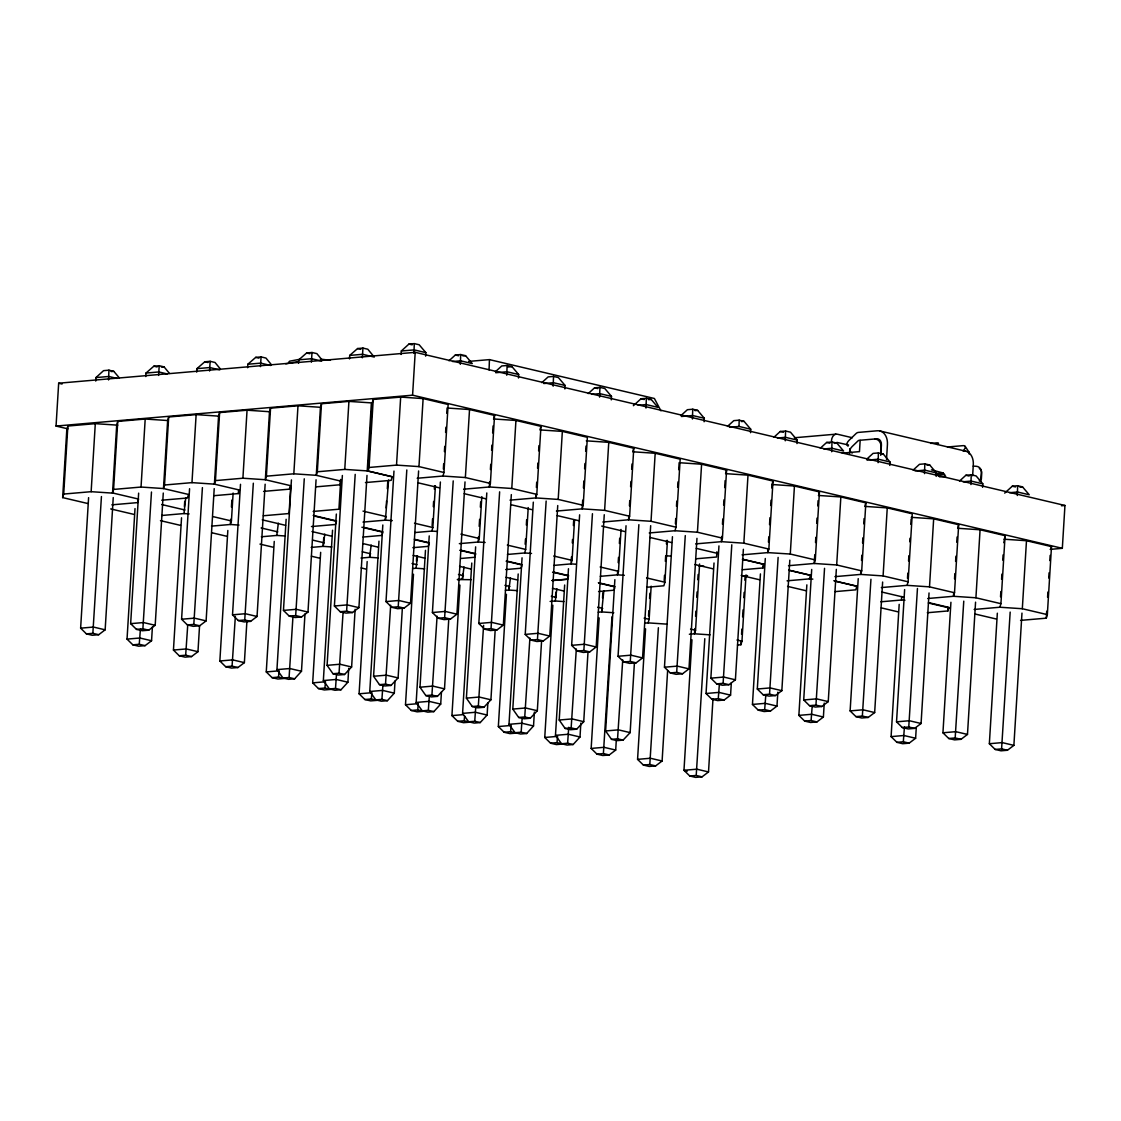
<?xml version="1.0" encoding="UTF-8"?>
<svg xmlns="http://www.w3.org/2000/svg" width="1121" height="1121" viewBox="0 0 1121 1121"><rect width="100%" height="100%" fill="white"/><g stroke="black" fill="none" stroke-linecap="round" stroke-linejoin="round"><path stroke-width="1.5" d="M95.733 381.056L95.944 377.581L103.552 370.659L108.919 370.182L108.569 379.949M401.108 354.474L401.318 350.999L408.927 344.077L414.294 343.615L413.943 353.367M449.003 360.78L455.336 355.007L460.703 354.544L460.353 364.311M495.412 371.724L501.746 365.95L507.112 365.488L506.762 375.241M541.821 382.667L548.155 376.894L553.522 376.418L553.171 386.185M588.231 393.597L594.564 387.824L599.931 387.362L599.581 397.128M633.379 405.69L640.988 398.768L646.341 398.305L645.99 408.058M681.05 415.485L687.397 409.697L692.75 409.235L692.414 419.002M750.51 432.692L750.72 429.217L739.033 426.456L739.159 420.179L733.807 420.641L727.459 426.414M773.896 437.274L780.244 431.501L785.597 431.039L785.26 440.805M820.306 448.218L826.653 442.445L832.006 441.982L831.67 451.749M866.729 459.162L873.063 453.388L878.416 452.926L878.079 462.679M913.139 470.091L919.472 464.318L924.825 463.856L924.489 473.623M959.548 481.035L965.882 475.262L971.234 474.8L970.898 484.552M1004.682 493.128L1012.291 486.206L1017.658 485.729L1017.308 495.496M489.064 369.958L489.429 359.617L468.69 361.41M67.961 428.867L56.05 426.064L58.67 383.214L415.204 352.33L1064.95 505.473L1062.33 548.323L1050.153 549.374M87.662 503.483L62.65 497.598L66.812 429.581L67.863 426.036L95.299 423.654L117.747 425.167M62.65 497.598L63.701 494.053L67.863 426.036M113.235 497.556L105.15 629.82L98.69 634.71L92.272 635.271L86.429 633.883L80.628 628.166L88.601 497.654M63.701 494.053L91.137 491.685L95.299 423.654M101.436 496.547L92.847 633.323L86.429 633.883M111.82 504.842L137.561 502.614L138.598 499.083L112.548 492.96L116.71 424.943L117.747 421.412L145.198 419.03L167.646 420.529L168.682 416.998L196.133 414.616L218.567 416.129L219.618 412.584L247.054 410.202L269.502 411.715L270.553 408.17L297.99 405.788L320.438 407.301L321.475 403.756L348.925 401.388L371.373 402.887L367.212 470.904L392.224 476.803L391.173 480.334L365.446 482.562M112.548 492.96L113.585 489.429L117.747 421.412M152.414 626.835L151.559 640.75L145.099 645.64L138.682 646.2L132.839 644.827L127.037 639.11L135.01 508.598M163.274 493.044L155.188 625.294L148.729 630.184L142.311 630.745L136.468 629.371L130.653 623.654L138.64 493.142M145.772 376.544L145.982 373.069L153.843 366.203L159.21 365.726L164.086 366.889L169.439 373.405M113.585 489.429L141.036 487.046L145.198 419.03M140.391 629.301L139.256 644.267L132.839 644.827M151.475 492.021L142.885 628.811L136.468 629.371M158.607 375.437L159.21 365.726M167.646 420.529L163.484 488.546L188.482 494.445L187.445 497.99L161.718 500.218M141.036 487.046L163.484 488.546L164.521 485.015L168.682 416.998M199.566 625.588L197.969 651.693L191.509 656.584L185.091 657.144L179.248 655.757L173.447 650.054L181.532 517.79M184.39 506.58L184.713 501.353M161.662 515.492L183.97 513.558L185.75 497.808M214.209 488.63L206.11 620.894L199.664 625.784L193.246 626.331L187.403 624.958L181.588 619.24L189.575 488.728M196.707 372.13L196.918 368.655L204.779 361.789L210.145 361.326L215.022 362.475L220.375 368.991M164.521 485.015L191.971 482.633L196.133 414.616M187.768 624.579L185.666 655.21L179.248 655.757M202.411 487.621L193.807 624.397L187.403 624.958M209.543 371.023L210.145 361.326M218.567 416.129L214.405 484.146L239.418 490.031L238.381 493.576L214.363 495.65M191.971 482.633L214.405 484.146L215.456 480.601L219.618 412.584M246.928 620.866L244.378 662.637L237.918 667.527L231.501 668.074L225.657 666.701L219.856 660.984L227.829 530.471M230.702 519.261L230.38 524.488L211.505 526.127M231.444 507.056L231.865 500.078M239.011 525.076L230.38 524.488L231.416 520.957L233.126 493.044M238.381 493.576L238.591 490.087M265.145 484.216L257.045 616.48L250.6 621.37L244.182 621.917L238.325 620.544L232.523 614.826L240.511 484.314M247.643 367.716L247.853 364.241L255.714 357.375L261.081 356.912L265.957 358.061L271.31 364.577M215.456 480.601L242.907 478.219L247.054 410.202M235.354 616.368L232.075 666.14L225.657 666.701M253.332 483.207L244.742 619.983L238.325 620.544M260.464 366.609L261.081 356.912M269.502 411.715L265.341 479.732L290.353 485.617L289.316 489.162L263.575 491.39M242.907 478.219L265.341 479.732L266.392 476.187L270.553 408.17M272.067 677.645L278.484 677.084L284.342 678.457L277.924 679.018L272.067 677.645L266.266 671.927L274.253 541.415M261.347 536.777L276.789 535.432L278.358 523.171M304.982 613.888L301.479 671.269L294.613 678.808L288.559 679.326L283.038 678.023L276.943 669.629L286.135 519.289M290.773 485.631L289.064 513.53L263.337 515.758M316.066 479.802L307.981 612.066L301.521 616.956L295.103 617.517L289.26 616.13L283.459 610.413L291.432 479.9M298.564 363.302L298.789 359.827L306.65 352.961L312.002 352.498L316.893 353.647L322.245 360.163M266.392 476.187L293.828 473.805L297.99 405.788M292.973 616.354L289.092 677.504L283.038 678.023M304.267 478.793L295.678 615.583L289.26 616.13M311.4 362.195L312.002 352.498M320.438 407.301L316.276 475.318L341.288 481.217L340.252 484.748L316.234 486.836M293.828 473.805L316.276 475.318L317.327 471.773L321.475 403.756M318.476 688.574L324.894 688.028L330.751 689.401L324.333 689.961L318.476 688.574L312.675 682.871L320.662 552.345M323.731 537.646L323.198 546.375L311.19 547.412M331.83 546.95L323.198 546.375L324.768 534.114M348.729 668.298L347.888 682.213L341.022 689.737L334.969 690.27L329.448 688.967L323.352 680.573L332.545 530.233M355.147 609.306L351.616 666.995L344.539 674.506L338.486 675.024L332.979 673.735L327.094 665.342L336.342 514.063M340.252 484.748L340.56 479.522M340.728 479.564L338.92 509.214L313.179 511.442M367.001 475.388L358.916 607.652L352.456 612.542L346.039 613.103L340.195 611.716L334.394 606.013L342.367 475.486M349.5 358.902L349.71 355.413L357.585 348.547L362.938 348.085L367.828 349.234L374.246 357.053L362.545 354.306L349.71 355.413M317.327 471.773L344.764 469.405L348.925 401.388M336.51 674.239L335.501 688.434L329.448 688.967M343.124 611.786L339.032 673.203L332.979 673.735M355.203 474.379L346.613 611.169L340.195 611.716M362.335 357.781L362.938 348.085M393.037 476.915L368.024 471.016L372.186 403L373.237 399.454L400.673 397.086L423.121 398.586L448.134 404.485L443.972 472.502L442.935 476.033L417.194 478.261M368.024 471.016L369.075 467.471L373.237 399.454M364.885 699.518L371.303 698.958L377.16 700.345L370.743 700.891L364.885 699.518L359.084 693.801L367.17 561.551M369.818 553.816L369.608 557.305L361.032 558.048M378.239 557.894L369.608 557.305L371.177 545.044M395.04 680.979L394.298 693.156L387.432 700.681L381.378 701.2L375.871 699.896L369.762 691.503L378.968 541.163M402.369 607.988L398.095 677.911L391.019 685.435L384.965 685.954L379.459 684.651L373.573 676.271L382.822 524.992M385.61 516.655L385.33 520.158L363.022 522.092M386.142 507.939L386.563 500.961M387.32 488.756L387.74 481.778M392.294 520.606L385.4 520.144L388.609 479.998M418.609 470.974L410.524 603.238L404.064 608.128L397.647 608.689L391.804 607.302L386.002 601.599L393.975 471.072M382.92 685.183L381.911 699.378L375.871 699.896M369.075 467.471L396.526 465.103L400.673 397.086M390.683 605.228L385.512 684.132L379.459 684.651M406.811 469.965L398.221 606.755L391.804 607.302M1062.33 548.323L412.584 395.181L415.204 352.33M425.644 356.128L425.854 352.639L419.17 344.764L414.294 343.615M443.972 472.502L418.96 466.602L423.121 398.586M411.309 710.462L417.713 709.901L423.57 711.275L417.152 711.835L411.309 710.462L405.494 704.745L413.481 574.232M416.437 561.271L416.76 556.044M412.584 568.543L416.017 568.249L417.587 555.988M441.45 691.923L440.707 704.086L433.841 711.611L427.788 712.143L422.281 710.84L416.171 702.447L425.476 550.355M448.778 618.932L444.505 688.855L437.428 696.365L431.389 696.898L425.868 695.595L419.983 687.215L429.231 535.922M432.131 525.847L432.552 518.869M433.295 506.664L433.617 501.437M434.359 489.218L434.584 485.743M414.658 532.573L431.809 531.088L432.846 527.543L435.41 485.687M465.019 481.918L456.934 614.182L450.474 619.072L444.056 619.619L438.213 618.246L432.412 612.528L440.385 482.016M429.329 696.113L428.334 710.322L422.281 710.84M443.356 469.054L443.678 463.828M444.42 451.623L444.743 446.382M445.598 432.44L445.92 427.199M446.775 413.257L447.097 408.016L469.531 409.529L494.543 415.415L490.381 483.431L489.345 486.976L463.604 489.204M437.092 616.172L431.921 695.062L425.868 695.595M453.22 480.909L444.631 617.685L438.213 618.246M490.381 483.431L465.369 477.546L469.531 409.529M457.746 721.321L464.15 720.761L470.007 722.148L463.59 722.695L457.746 721.321L451.931 715.604L459.918 585.092M471.086 579.697L457.312 579.557L462.427 579.193L462.777 573.882M462.427 579.193L464.01 566.932M487.859 702.853L487.117 715.03L480.25 722.555L474.197 723.087L468.69 721.784L462.581 713.39L471.787 563.036M495.188 629.862L490.914 699.798L483.852 707.309L477.798 707.827L472.277 706.524L466.392 698.145L475.64 546.866M478.541 536.791L478.219 542.018L459.344 543.657M479.171 526.324L479.606 519.345M480.349 507.14L480.671 501.914M485.127 542.48L478.219 542.018L479.256 538.486L481.82 496.631M511.33 494.599L503.343 625.112L496.883 630.002L490.466 630.562L484.622 629.189L478.821 623.472L486.794 492.96M475.738 707.057L474.744 721.251L468.69 721.784M489.667 481.75L489.345 486.976L511.779 488.476L536.791 494.375L535.754 497.92L510.027 500.148M490.409 469.531L490.732 464.304M491.587 450.348L491.895 445.121M492.651 432.916L493.072 425.938M483.599 625.364L478.331 706.006L472.277 706.524M499.63 491.839L491.04 628.629L484.622 629.189M511.779 488.476L515.94 420.459L493.506 418.96M518.463 378.001L518.673 374.526L511.989 366.637L507.112 365.488M504.156 732.265L510.573 731.705L516.417 733.078L509.999 733.638L504.156 732.265L498.341 726.548L506.426 594.284M509.074 586.563L508.864 590.052L505.431 590.347M517.496 590.627L508.864 590.052L510.447 577.791M534.381 712.059L533.526 725.974L526.66 733.498L520.606 734.017L515.1 732.714L509.004 724.32L518.196 573.98M541.597 640.806L537.323 710.728L530.261 718.239L524.208 718.771L518.687 717.468L512.801 709.089L522.05 557.81M525.16 544.245L525.483 539.005M526.338 525.048L526.646 519.822M507.477 554.447L524.628 552.961L525.665 549.416L528.229 507.561M557.74 505.543L549.752 636.055L543.293 640.946L536.889 641.506L531.032 640.119L525.231 634.402L533.316 502.152M522.148 718L521.153 732.195L515.1 732.714M535.964 494.431L535.754 497.92L558.202 499.42L583.2 505.319L582.163 508.85L556.436 511.078M536.384 487.453L536.707 482.212M537.562 468.27L537.884 463.029M538.626 450.824L538.949 445.598M536.791 494.375L540.953 426.358L515.94 420.459M529.911 638.045L524.74 716.95L518.687 717.468M546.151 501.045L537.449 639.573L531.032 640.119M558.202 499.42L562.35 431.403L539.916 429.904L540.953 426.358M564.872 388.945L565.082 385.456L558.398 377.581L553.522 376.418M562.826 744.022L556.408 744.582L550.565 743.195L544.75 737.478L552.835 605.228M555.484 597.507L555.806 592.266M550.131 601.431L555.273 600.996L556.857 588.735M580.846 723.087L580.005 737.001L573.139 744.526L567.618 743.223L561.565 743.755L555.47 735.362L564.662 585.022M588.021 651.749L583.733 721.672L576.67 729.182L570.617 729.715L565.096 728.412L559.211 720.032L568.459 568.739M571.15 562.153L571.458 556.927M572.313 542.97L572.523 539.481M573.377 525.525L573.7 520.298M553.886 565.39L571.037 563.891L572.074 560.36L574.527 520.242M604.261 514.735L596.162 646.985L589.716 651.89L583.298 652.436L577.441 651.063L571.64 645.346L579.627 514.833M568.725 727.291L567.618 743.223M582.696 500.134L582.163 508.85L604.611 510.363L629.61 516.249L628.573 519.794L602.846 522.022M583.438 487.929L583.873 480.951M584.616 468.746L584.938 463.505M585.68 451.301L586.003 446.074M583.2 505.319L587.362 437.302L562.35 431.403M576.32 648.989L571.15 727.879L565.096 728.412M592.449 513.712L583.859 650.502L577.441 651.063M611.281 399.875L611.491 396.4L604.808 388.511L599.931 387.362M604.611 510.363L608.759 442.347L586.325 440.833M616.326 739.622L615.695 750.061L609.235 754.965L602.818 755.512L596.975 754.139L591.159 748.422L599.146 617.909M601.893 608.437L601.683 611.926L598.25 612.22M602.538 597.983L602.86 592.743M613.776 612.739L601.683 611.926L603.799 590.949M611.982 616.788L603.392 753.578L596.975 754.139M634.43 662.679L630.142 732.616L623.08 740.126L617.026 740.645L611.505 739.342L605.62 730.962L614.869 579.683M617.657 571.346L617.447 574.835L600.296 576.32M618.189 562.63L618.512 557.403M619.367 543.447L619.689 538.206M624.355 575.297L617.447 574.835L618.484 571.304L621.048 529.434M650.67 525.679L642.571 657.929L636.125 662.819L629.708 663.38L623.851 661.993L618.049 656.289L626.036 525.763M628.783 516.305L628.573 519.794L651.021 521.293L676.019 527.192L674.982 530.723L649.255 532.965M629.427 505.837L629.75 500.611M630.605 486.654L630.913 481.427M631.669 469.209L631.992 463.982M629.61 516.249L633.771 448.232L608.759 442.347M622.73 659.933L617.559 738.823L611.505 739.342M638.872 524.656L630.268 661.446L623.851 661.993M651.021 521.293L655.182 453.276L632.734 451.777L633.771 448.232M667.64 670.512L662.105 761.005L655.645 765.895L649.227 766.456L643.384 765.068L637.569 759.365L645.556 628.839M648.527 615.891L648.849 610.665M649.591 598.446L649.914 593.219M644.659 623.164L648.092 622.87L649.143 619.324L651.161 586.185M658.391 627.732L649.802 764.522L643.384 765.068M664.178 580.538L664.501 575.311M665.356 561.355L665.664 556.128M666.42 543.923L666.631 540.434M646.705 587.264L663.856 585.779L664.893 582.233L667.457 540.378M696.968 538.346L688.981 668.873L682.535 673.763L676.117 674.31L670.274 672.936L664.459 667.219L672.446 536.707M675.403 523.759L675.725 518.519M676.481 506.314L676.79 501.087M677.645 487.131L677.967 481.904M678.709 469.685L679.144 462.707L701.592 464.22L726.59 470.119L722.428 538.136L721.392 541.667L695.665 543.895M676.019 527.192L680.181 459.176L655.182 453.276M685.281 535.6L676.678 672.376L670.274 672.936M722.428 538.136L697.43 532.237L701.592 464.22M704.1 421.762L704.31 418.273L697.64 410.384L692.75 409.235M691.965 639.783L683.978 770.295L689.793 776.012L695.637 777.385L702.054 776.839L708.514 771.949L712.984 698.859M694.824 628.573L694.502 633.799L689.359 634.248M695.566 616.368L695.889 611.127M696.744 597.185L697.066 591.944M697.808 579.739L698.131 574.513M710.041 634.85L694.502 633.799L695.552 630.268L699.602 563.989M704.801 638.676L696.211 775.452L689.793 776.012M731.312 682.969L730.57 695.146L724.11 700.036L717.692 700.597L711.849 699.224L706.048 693.507L714.021 562.994M716.88 551.784L716.571 557.011L695.987 558.79M743.377 549.29L735.404 679.802L728.944 684.693L722.527 685.253L716.683 683.88L710.868 678.163L718.953 545.913M721.714 536.441L721.392 541.667L743.84 543.181L768.852 549.066L767.801 552.611L742.074 554.839M722.456 524.236L722.779 518.995M723.634 505.039L723.956 499.812M724.698 487.607L725.119 480.629M719.416 683.698L718.267 698.663L711.849 699.224M731.789 544.792L723.101 683.32L716.683 683.88M743.84 543.181L748.001 475.15L725.553 473.651M737.492 645.037L740.911 644.743L741.135 641.254M741.556 634.276L741.878 629.049M742.62 616.844L743.055 609.866M743.798 597.661L744.12 592.42M744.862 580.216L745.073 576.726M740.911 644.743L741.962 641.212L746.011 574.933M777.834 692.161L776.979 706.09L770.519 710.98L764.116 711.541L758.258 710.154L752.457 704.436L760.43 573.924M742.396 569.734L762.981 567.955L763.191 564.466M789.815 560.15L781.841 690.676L775.382 695.566L768.964 696.113L763.121 694.74L757.306 689.023L765.293 558.51M768.039 549.038L767.801 552.611L790.277 554.04L815.289 559.925L814.238 563.471L788.511 565.699M768.446 542.144L768.796 536.833M769.538 524.628L769.959 517.65M770.688 505.515L771.024 500.218M771.78 487.999L771.991 484.51L794.439 486.024L819.437 491.909L815.289 559.925M768.852 549.066L773 481.049L748.001 475.15M765.825 694.628L764.676 709.607L758.258 710.154M778.128 557.403L769.538 694.179L763.121 694.74M790.277 554.04L794.439 486.024M796.947 443.566L797.157 440.077L790.487 432.188L785.597 431.039M824.243 703.105L823.389 717.02L816.943 721.924L810.525 722.47L804.668 721.097L798.867 715.38L806.854 584.868M836.336 569.356L828.251 701.606L821.791 706.496L815.373 707.057L809.53 705.684L803.715 699.966L811.702 569.454M814.771 554.755L814.238 563.471L836.686 564.97L861.699 570.869L860.648 574.414L834.921 576.642M815.513 542.55L815.836 537.309M816.691 523.353L817.013 518.126M817.755 505.921L818.078 500.681M812.235 705.571L811.086 720.537L804.668 721.097M824.538 568.333L815.948 705.123L809.53 705.684M836.897 442.389L848.541 444.995M836.686 564.97L840.848 496.953L818.4 495.454M849.564 453.529L849.858 448.708M860.157 440.385L859.471 451.623L842.263 453.122M882.633 582.037L874.66 712.55L868.2 717.44L861.783 718L855.94 716.613L850.124 710.91L858.224 578.646M860.858 570.925L860.648 574.414L883.096 575.914L908.108 581.813L907.057 585.344L881.33 587.572M861.503 560.458L861.825 555.231M862.567 543.012L862.89 537.786M863.745 523.829L864.067 518.603M861.699 570.869L865.846 502.853L840.848 496.953M870.947 579.277L862.357 716.067L855.94 716.613M880.728 454.734L881.148 447.882A9.514 6.88 -76.7 0 0 874.702 439.124M880.798 455.056L881.414 445.065A6.796 4.918 -76.7 0 0 876.804 438.801L859.162 440.329A2.718 1.962 -76.7 0 0 857.985 440.917L852.058 446.634A8.155 4.204 -25.9 0 0 852.338 452.968M886.515 459.54L887.426 444.547A14.951 10.804 -76.7 0 0 877.309 430.772L858.392 432.412A5.437 3.938 -76.7 0 0 856.038 433.575L849.017 440.357A8.155 4.204 -25.9 0 0 848.051 446.172M883.096 575.914L887.257 507.897L864.809 506.398L865.846 502.853M889.766 465.439L889.976 461.964L883.306 454.075L878.416 452.926M916.263 727.823L915.619 738.263L909.159 743.153L902.741 743.713L896.898 742.326L891.097 736.623L899.182 604.359M880.882 601.795L901.466 600.015L901.676 596.526M929.043 592.967L921.07 723.493L914.61 728.384L908.192 728.93L902.349 727.557L896.534 721.84L904.633 589.59M907.492 578.366L907.814 573.139M908.556 560.934L908.879 555.694M909.734 541.751L909.944 538.262M910.798 524.306L911.121 519.079M908.108 581.813L912.27 513.796L887.257 507.897M904.451 726.8L903.316 741.78L896.898 742.326M917.454 588.469L908.767 726.997L902.349 727.557M927.74 598.516L953.467 596.288L954.517 592.743L929.505 586.858L933.667 518.841L911.219 517.327M936.175 476.383L936.399 472.894L929.715 465.005L924.825 463.856M927.291 612.739L947.876 610.945L948.1 607.456M975.564 602.173L967.479 734.423L961.019 739.314L954.602 739.874L948.758 738.501L942.943 732.784L950.93 602.271M953.691 592.799L953.467 596.288L975.915 597.787L1000.927 603.687L999.876 607.232L974.149 609.46M954.532 578.842L954.854 573.616M955.61 561.411L955.919 556.17M956.774 542.228L957.096 536.987M954.517 592.743L958.679 524.726L933.667 518.841M963.766 601.15L955.176 737.94L948.758 738.501M972.636 475.766L973.308 464.781A14.951 10.804 -76.7 0 0 963.177 451.006L964.62 448.946A5.437 2.536 -33.5 0 0 963.149 445.64L947.455 446.999M975.915 597.787L980.076 529.771L957.628 528.271M982.585 487.313L982.809 483.838L976.125 475.949L971.234 474.8M1021.974 613.103L1013.888 745.367L1007.429 750.257L1001.011 750.818L995.168 749.431L989.353 743.727L997.34 613.201M1000.521 596.764L1000.843 591.524M1001.585 579.319L1001.908 574.092M1002.763 560.136L1003.085 554.909M1003.827 542.704L1005.089 535.67L980.076 529.771M1000.927 603.687L1005.089 535.67M1010.175 612.094L1001.585 748.884L995.168 749.431M1020.558 620.389L1046.285 618.161L1047.336 614.63L1022.324 608.731L1026.486 540.714L1004.038 539.215M1046.285 618.161L1046.72 611.183M1047.575 597.241L1047.897 592M1048.752 578.058L1049.06 572.817M1049.817 560.612L1050.139 555.385M1047.336 614.63L1051.498 546.614L1026.486 540.714M278.484 677.084L279.101 670.82L266.266 671.927M324.894 688.028L325.51 681.75M371.303 698.958L371.92 692.694L359.084 693.801M417.713 709.901L418.329 703.638L405.494 704.745M464.15 720.761L464.612 716.067M510.573 731.705L511.176 725.441L498.341 726.548M550.565 743.195L556.983 742.648L557.585 736.371L544.75 737.478M493.843 417.783L494.543 415.415M521.811 565.867L521.111 568.221L505.683 569.566M552.149 580.594L567.59 579.263L568.571 575.619L553.564 572.088M614.7 587.838L614 590.192L598.558 591.538M725.904 472.473L726.59 470.119M771.963 484.594L773 481.049M762.981 567.955L764.018 564.409L742.34 559.295M818.75 494.277L819.437 491.909M787.082 580.818L809.39 578.884L810.427 575.353L788.75 570.239M957.979 527.094L958.679 524.726M947.876 610.945L948.927 607.414L928.917 602.692M1050.797 548.968L1051.498 546.614M285.785 363.835L298.088 361.523M300.162 359.21L289.582 361.2L288.854 362.069L289.694 362.938M111.119 371.569L113.796 371.345L119.358 377.917M161.41 367.113L164.086 366.889M145.982 373.069L158.818 371.948L167.169 373.924M196.918 368.655L209.753 367.534L219.772 369.902M247.853 364.241L260.689 363.134L270.707 365.488M298.789 359.827L311.61 358.72L321.643 361.074M95.944 377.581L108.779 376.474L117.13 378.436M401.318 350.999L414.153 349.892L425.854 352.639M462.903 355.932L465.579 355.693L472.263 363.582L460.563 360.822L452.548 361.523M507.967 366.987L511.989 366.637M495.748 372.733L506.972 371.766L518.673 374.526M543.769 383.536L553.396 382.709L565.082 385.456M56.05 426.064L412.584 395.181M591.776 394.34L599.805 393.639L611.491 396.4M648.541 399.679L651.231 399.454L657.901 407.343L646.214 404.583L638.185 405.284M694.95 410.622L697.64 410.384M681.386 416.494L692.624 415.527L704.31 418.273M741.359 421.566L744.05 421.328L750.72 429.217M729.407 427.297L739.033 426.456M777.442 438.017L785.471 437.33L797.157 440.077M794.369 437.765L835.958 434.163M834.206 443.37L836.897 443.131L843.567 451.02L831.88 448.26L823.851 448.961M930.668 443.398L936.68 442.879A5.437 1.219 -16.9 0 1 937.366 444.462M880.63 454.299L883.306 454.075M867.065 460.171L878.289 459.204L889.976 461.964M927.039 465.243L929.715 465.005M915.072 470.974L924.699 470.133L936.399 472.894M311.456 526.548L335.473 524.474L336.524 520.929L313.179 515.422M937.128 473.51L943.153 472.992L945.676 476.383L939.664 476.901L935.517 472.754M938.557 474.94L944.583 474.421M963.093 481.778L971.108 481.077L982.809 483.838M363.022 537.043L381.883 535.404L382.934 531.872L364.591 527.543M1019.858 487.117L1022.534 486.892L1029.218 494.767L1017.518 492.021L1009.503 492.708M412.864 547.679L428.292 546.347L429.343 542.802L414.336 539.271M1061.475 505.781L1064.95 505.473M460.983 558.468L474.701 557.277L475.752 553.746L460.745 550.201M552.093 580.496L567.534 579.165M80.628 628.166L93.449 627.059L105.15 629.82M130.653 623.654L143.488 622.547L155.188 625.294M181.588 619.24L194.423 618.133L206.11 620.894M232.523 614.826L245.359 613.719L257.045 616.48M283.459 610.413L296.294 609.306L307.981 612.066M334.394 606.013L347.216 604.892L358.916 607.652M386.002 601.599L398.824 600.478L410.524 603.238M744.064 575.886L747.539 575.591M127.037 639.11L139.859 638.003L151.559 640.75M432.412 612.528L445.247 611.421L456.934 614.182M835.215 591.608L855.799 589.828L856.836 586.283L835.173 581.182M173.447 650.054L186.282 648.933L197.969 651.693M478.821 623.472L491.657 622.365L503.343 625.112M525.231 634.402L538.066 633.295L549.752 636.055M219.856 660.984L232.692 659.877L244.378 662.637M276.943 669.629L289.779 668.522L301.479 671.269M327.094 665.342L339.915 664.235L351.616 666.995M571.64 645.346L584.475 644.239L596.162 646.985M323.352 680.573L336.188 679.452L347.888 682.213M373.573 676.271L386.395 675.164L398.095 677.911M618.049 656.289L630.885 655.168L642.571 657.929M312.675 682.871L323.899 681.89M369.762 691.503L382.597 690.396L394.298 693.156M419.983 687.215L432.818 686.094L444.505 688.855M664.459 667.219L677.294 666.112L688.981 668.873M416.171 702.447L429.007 701.34L440.707 704.086M466.392 698.145L479.228 697.038L490.914 699.798M710.868 678.163L723.704 677.056L735.404 679.802M462.581 713.39L475.416 712.269L487.117 715.03M512.801 709.089L525.637 707.982L537.323 710.728M706.048 693.507L718.883 692.386L730.57 695.146M757.306 689.023L770.141 687.916L781.841 690.676M451.931 715.604L463.155 714.638M509.004 724.32L521.826 723.213L533.526 725.974M559.211 720.032L572.046 718.911L583.733 721.672M752.457 704.436L765.293 703.329L776.979 706.09M803.715 699.966L816.55 698.859L828.251 701.606M555.47 735.362L568.305 734.241L580.005 737.001M605.62 730.962L618.456 729.855L630.142 732.616M798.867 715.38L811.702 714.273L823.389 717.02M850.124 710.91L862.96 709.789L874.66 712.55M573.139 744.526L567.086 745.059L556.983 742.648M591.159 748.422L603.995 747.315L615.695 750.061M896.534 721.84L909.369 720.733L921.07 723.493M891.097 736.623L903.918 735.502L915.619 738.263M942.943 732.784L955.779 731.677L967.479 734.423M637.569 759.365L650.404 758.244L662.105 761.005M989.353 743.727L1002.188 742.606L1013.888 745.367M973.224 466.126L976.251 466.28A5.437 5.353 -15.9 0 1 981.351 471.913L981.015 477.28A5.437 5.353 -15.9 0 1 979.208 480.979M320.382 359.112L330.429 360.289M396.526 465.103L418.96 466.602M344.764 469.405L367.212 470.904M442.935 476.033L465.369 477.546M674.982 530.723L697.43 532.237M91.137 491.685L113.585 493.184M183.97 513.558L189.141 513.908M431.809 531.088L436.98 531.424M666.07 555.778L671.241 556.128M276.789 535.432L285.421 536.006M524.628 552.961L531.536 553.424M698.663 565.783L703.848 566.133M809.39 578.884L812.837 579.123M907.057 585.344L929.505 586.858M571.037 563.891L576.222 564.241M901.466 600.015L904.927 600.239M999.876 607.232L1022.324 608.731M416.017 568.249L424.649 568.823M555.273 600.996L563.905 601.571M648.092 622.87L667.093 624.145M880.125 431.025L966.008 451.259M852.352 437.75L837.401 434.219A8.155 5.479 85 0 0 831.432 440.973M489.429 359.617L654.384 398.487L660.956 410.861M832.006 441.982L836.897 443.131M1017.658 485.729L1022.534 486.892M460.703 354.544L465.579 355.693M646.341 398.305L651.231 399.454M739.159 420.179L744.05 421.328M408.927 344.077L412.192 344.834M455.336 355.007L458.601 355.777M594.564 387.824L597.829 388.595M640.988 398.768L644.239 399.538M780.244 431.501L783.495 432.272M826.653 442.445L829.904 443.215M965.882 475.262L969.133 476.033M1012.291 486.206L1015.542 486.962M931.439 469.853L943.153 472.992M357.585 348.547L360.836 349.318M306.65 352.961L309.9 353.732M255.714 357.375L258.979 358.145M204.779 361.789L208.044 362.545M153.843 366.203L157.108 366.959M108.919 370.182L113.796 371.345M58.67 383.214L62.075 384.027M417.769 482.745L439.446 487.845M464.192 493.674L485.855 498.789M510.601 504.618L532.265 509.719M557.011 515.562L578.674 520.662M601.753 526.099L625.098 531.606M649.83 537.435L671.507 542.536M696.239 548.365L717.916 553.48M742.677 559.239L764.354 564.339M789.086 570.169L810.763 575.283M833.828 580.72L857.173 586.227M881.905 592.056L903.582 597.157M928.314 602.986L949.991 608.1M974.724 613.93L996.401 619.044M881.316 607.89L897.991 611.828M694.74 564.494L713.082 568.823M741.163 575.437L759.492 579.753M787.573 586.381L805.901 590.697M363.022 511.12L386.367 516.613M414.504 523.213L432.846 527.543M460.913 534.157L479.256 538.486M507.323 545.1L525.665 549.416M553.746 556.03L572.074 560.36M600.155 566.974L618.484 571.304M646.565 577.918L664.893 582.233M507.154 561.145L522.162 564.69M598.376 582.724L615.051 586.661M313.754 515.926L335.431 521.027M361.901 527.234L381.911 531.957M414.98 539.747L428.32 542.886M459.736 550.299L474.729 553.83M506.146 561.229L521.139 564.774M552.555 572.172L567.562 575.704M598.964 583.116L613.972 586.647M262.244 519.836L285.589 525.343M311.988 531.564L331.998 536.272M363.4 543.685L378.408 547.216M413.145 555.399L424.817 558.16M459.554 566.343L471.226 569.09M505.963 577.287L517.636 580.033M552.443 588.315L564.115 591.075M504.912 585.33L509.901 586.507M551.322 596.274L556.324 597.451M597.731 607.204L602.734 608.395M644.141 618.147L649.143 619.324M690.55 629.091L695.552 630.268M736.959 640.021L741.962 641.212M161.662 504.52L185.007 510.013M213.074 516.627L231.416 520.957M261.151 527.963L277.826 531.886M312.563 540.084L324.235 542.83M362.307 551.812L370.645 553.774M412.052 563.527L417.054 564.704M458.475 574.47L463.463 575.648M110.727 508.92L134.072 514.427M160.471 520.648L180.481 525.371M211.883 532.769L226.89 536.3M259.974 544.105L273.3 547.244M311.386 556.212L319.709 558.188M361.13 567.941L366.133 569.118M398.221 606.755L404.064 608.128M444.631 617.685L450.474 619.072M491.04 628.629L496.883 630.002M537.449 639.573L543.293 640.946M583.859 650.502L589.716 651.89M630.268 661.446L636.125 662.819M676.678 672.376L682.535 673.763M723.101 683.32L728.944 684.693M769.538 694.179L775.382 695.566M815.948 705.123L821.791 706.496M862.357 716.067L868.2 717.44M908.767 726.997L914.61 728.384M955.176 737.94L961.019 739.314M1001.585 748.884L1007.429 750.257M903.316 741.78L909.159 743.153M346.613 611.169L352.456 612.542M718.267 698.663L724.11 700.036M764.676 709.607L770.519 710.98M811.086 720.537L816.943 721.924M295.678 615.583L301.521 616.956M244.742 619.983L250.6 621.37M193.807 624.397L199.664 625.784M339.032 673.203L344.539 674.506M385.512 684.132L391.019 685.435M431.921 695.062L437.428 696.365M478.331 706.006L483.852 707.309M524.74 716.95L530.261 718.239M571.15 727.879L576.67 729.182M617.559 738.823L623.08 740.126M142.885 628.811L148.729 630.184M708.514 771.949L696.814 769.188L683.978 770.295L687.327 771.094M289.092 677.504L294.613 678.808M335.501 688.434L341.022 689.737M381.911 699.378L387.432 700.681M428.334 710.322L433.841 711.611M474.744 721.251L480.25 722.555M521.153 732.195L526.66 733.498M92.847 633.323L98.69 634.71M139.256 644.267L145.099 645.64M185.666 655.21L191.509 656.584M232.075 666.14L237.918 667.527M603.392 753.578L609.235 754.965M649.802 764.522L655.645 765.895M696.211 775.452L702.054 776.839M965.237 446.466L969.217 452.478M979.306 468.466A5.437 5.353 -15.9 0 1 981.73 473.244L981.393 478.597A5.437 5.353 -15.9 0 1 980.511 481.245M968.068 451.693A5.437 2.536 -33.5 0 1 969.119 454.033"/></g></svg>
